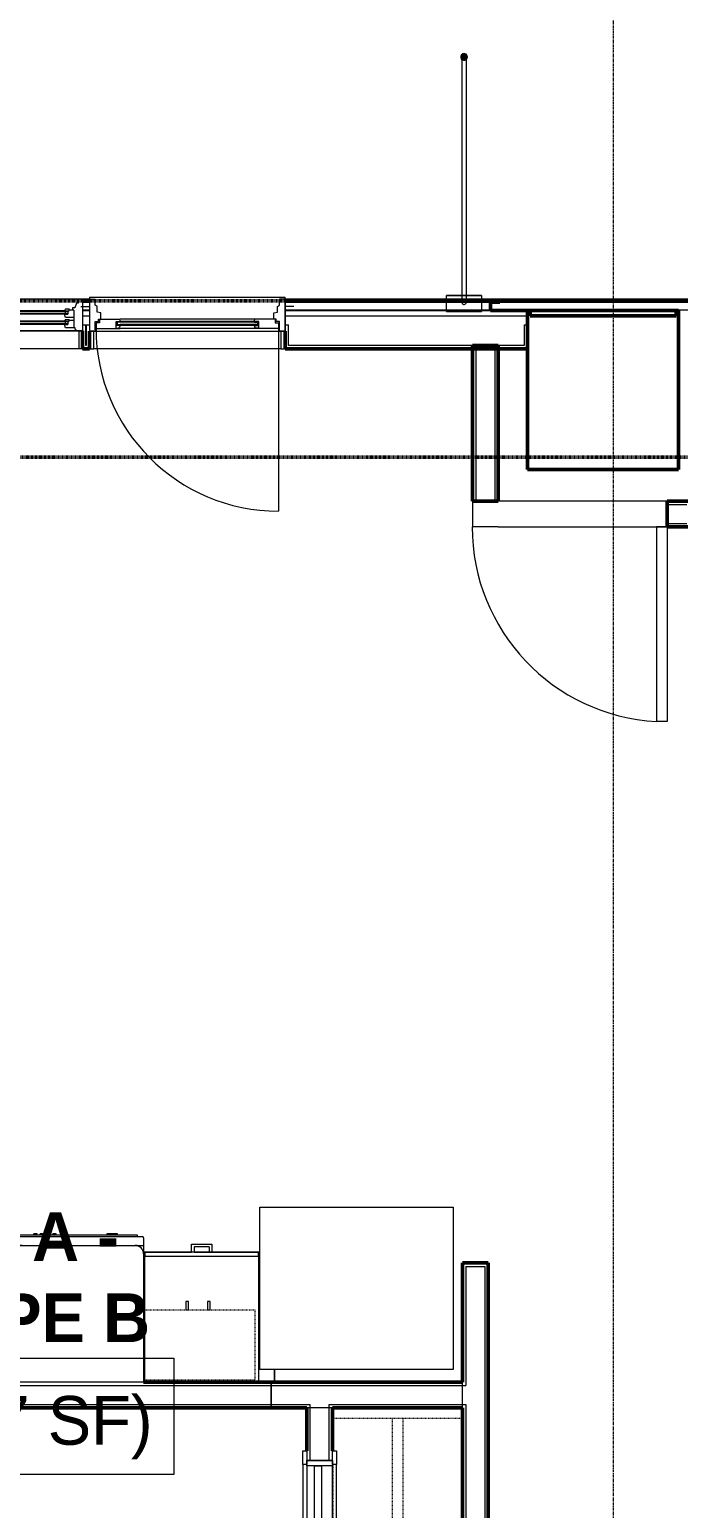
# Model space of a CAD drawing. Header units: inches. Extents: x -4235 to -464, y 9767 to 12359.
# Drawn here: x -3262.3 to -3142.3, y 11895.4 to 12168.8 of the extents above; entities that cross this region are included whole.
import ezdxf

# ---------------------------------------------------------------- set-up
doc = ezdxf.new("R2010")
doc.units = ezdxf.units.IN
doc.header["$MEASUREMENT"] = 0
for name, pattern in [('Dash', [0.25, 0.125, -0.125]), ('Dash 1_16_', [0.125, 0.0625, -0.0625]), ('Grid Line 1_2_', [0.875, 0.5, -0.125, 0.125, -0.125])]:
    doc.linetypes.add(name, pattern=pattern)
for name, color, linetype, lineweight in [('0-1', 7, 'Continuous', 5), ('0-2', 10, 'Continuous', 9), ('A-AREA-IDEN', 2, 'Continuous', 9), ('A-DOOR-1', 10, 'Continuous', 9), ('A-DOOR-2', 50, 'Continuous', 20), ('A-DOOR-5', 31, 'Continuous', 9), ('A-DOOR-6', 31, 'Continuous', 20), ('A-DOOR-FRAM', 31, 'Continuous', 9), ('A-DOOR-FRAM-1', 10, 'Continuous', 9), ('A-DOOR-FRAM-4', 31, 'Continuous', 20), ('A-DOOR-GLAZ', 31, 'Continuous', 9), ('A-GENM', 5, 'Continuous', 9), ('A-GENM-4', 5, 'Continuous', 50), ('A-GLAZ-1', 151, 'Continuous', 9), ('A-GLAZ-2', 151, 'Continuous', 20), ('A-GLAZ-3', 151, 'Continuous', 50), ('A-WALL', 113, 'Continuous', 13), ('A-WALL-1', 7, 'Continuous', 50), ('A-WALL-2', 250, 'Continuous', 13), ('A-WALL-3', 10, 'Continuous', 9), ('A-WALL-4', 254, 'Continuous', 9), ('A-WALL-5', 113, 'Continuous', 9), ('A-WALL-6', 113, 'Continuous', 50), ('C-PROP-LINE-1', 91, 'Dash 1_16_', 50), ('Q-CASE-1', 254, 'Continuous', 9), ('Q-CASE-2', 10, 'Continuous', 9), ('Q-CASE-3', 254, 'Dash', 9), ('Q-CASE-4', 10, 'Dash', 9), ('Q-CASE-HDLN-1', 10, 'Dash', 9), ('Q-CASE-HDLN-2', 254, 'Dash', 9), ('Q-SPCQ-1', 10, 'Continuous', 9), ('S-GRID-1', 1, 'Grid Line 1_2_', 9)]:
    doc.layers.add(name, color=color, linetype=linetype, lineweight=lineweight)
doc.styles.add('Century Gothic', font='ufonts.com_century-gothic.ttf', dxfattribs={"height": 9})
doc.styles.add('Century Gothic_B', font='GOTHICB.TTF', dxfattribs={"height": 9})

# ---------------------------------------------------------------- blocks, each defined once
blk = doc.blocks.new('SWING - SINGLE - FLUSH - 36_ x 80_ - OFFSET PIVOT DOOR AT MAGIC PAK AND WASHER_DRYER-3199415-BACKGROUND - RCP - 2ND FLOOR')
at = {"layer": 'A-DOOR-1'}
blk.add_arc((18, -2.37), 36.07, 180, 266.8211, dxfattribs=at)
at = {"layer": 'A-DOOR-2'}
for p, q in [((16, -2.37), (16, -38.39)), ((18, -2.37), (16, -2.37)), ((18, -2.37), (18, -38.39)), ((18, -38.39), (16, -38.39))]:
    blk.add_line(p, q, dxfattribs=at)
blk = doc.blocks.new('SLIDING - FLUSH - 5-0 x 6-8-3203585-BACKGROUND - RCP - 2ND FLOOR')
at = {"layer": 'A-DOOR-1'}
for p, q in [((-32.75, 2.25), (-32.75, 3)), ((-30.25, 3), (-32.75, 3)), ((30.25, 3), (-30.25, 3)), ((-30.25, 3), (-30.25, 2.25)), ((30.25, 2.25), (30.25, 3)), ((30.25, 3), (32.75, 3)), ((32.75, 3), (32.75, 2.25)), ((-32.75, 2.25), (-30.25, 2.25)), ((1, 2.25), (-30, 2.25)), ((-30, 2.25), (-30, 0.88)), ((-30, 0.88), (1, 0.88)), ((30, 0.88), (-1, 0.88)), ((-1, 0.88), (-1, -0.5)), ((1, 2.25), (1, 0.88)), ((30, 0.88), (30, -0.5)), ((32.75, 2.25), (30.25, 2.25)), ((-32.75, -3.25), (-32.75, -2.5)), ((-30.25, -2.5), (-32.75, -2.5)), ((-30.25, -2.5), (-30.25, -3.25)), ((-1, -0.5), (30, -0.5)), ((30.25, -2.5), (32.75, -2.5)), ((30.25, -3.25), (30.25, -2.5)), ((32.75, -2.5), (32.75, -3.25)), ((-32.75, -3.25), (-30.25, -3.25)), ((-30.25, -3.25), (30.25, -3.25)), ((32.75, -3.25), (30.25, -3.25))]:
    blk.add_line(p, q, dxfattribs=at)
at = {"layer": 'A-DOOR-FRAM-1'}
for p, q in [((-30, 2.25), (-31, 2.25)), ((-31, -2.5), (-31, 2.25)), ((-30, 2.25), (-30, -2.5)), ((30, 2.25), (1, 2.25)), ((30, -2.5), (30, 2.25)), ((30, 2.25), (31, 2.25)), ((31, 2.25), (31, -2.5)), ((-31, -2.5), (-30, -2.5)), ((-30, -2.5), (30, -2.5)), ((31, -2.5), (30, -2.5))]:
    blk.add_line(p, q, dxfattribs=at)
blk = doc.blocks.new('Refrigerator_-_Side-by-Side_6047 - 36_ X 30_-1372843-BACKGROUND - RCP - 2ND FLOOR')
at = {"layer": 'Q-SPCQ-1'}
for p, q in [((-17.88, 15.58), (17.87, 15.58)), ((-17.88, -14.42), (-17.88, 15.58)), ((17.87, 15.58), (17.87, -14.42)), ((17.87, -14.42), (-17.88, -14.42))]:
    blk.add_line(p, q, dxfattribs=at)
blk = doc.blocks.new('Dishwasher_15404 - 34_ counter-547918-BACKGROUND - RCP - 2ND FLOOR')
at = {"layer": 'Q-SPCQ-1'}
for p, q in [((0, 24), (23.68, 24)), ((0, 0), (0, 24)), ((23.68, 24), (25.25, 24)), ((25.25, 24), (26.68, 24)), ((25.25, 24), (25.25, 22.43)), ((25.25, 22.43), (25.25, 1.57)), ((26.87, 23.8), (26.87, 0.2)), ((26.87, 22.91), (27.12, 22.91)), ((27.12, 21.39), (27.12, 22.91)), ((27.12, 20.19), (27.12, 21.39)), ((27.12, 20.28), (27.37, 20.28)), ((27.12, 3.81), (27.12, 20.19)), ((27.12, 19.69), (27.37, 19.69)), ((27.37, 19.69), (27.37, 20.28)), ((27.12, 19.1), (27.37, 19.1)), ((27.12, 18.51), (27.37, 18.51)), ((27.12, 17.92), (27.37, 17.92)), ((27.12, 17.33), (27.37, 17.33)), ((27.12, 16.74), (27.37, 16.74)), ((27.37, 17.33), (27.37, 17.92)), ((27.37, 16.15), (27.37, 16.74)), ((27.37, 18.51), (27.37, 19.1)), ((27.12, 16.15), (27.37, 16.15)), ((27.37, 6.79), (27.12, 6.79)), ((27.37, 5.81), (27.37, 6.79)), ((27.37, 4.82), (27.37, 5.81)), ((27.12, 4.82), (27.37, 4.82)), ((27.12, 2.61), (27.12, 3.81)), ((23.68, 0), (0, 0)), ((25.25, 1.57), (25.25, 0)), ((26.87, 1.09), (27.12, 1.09)), ((27.12, 1.09), (27.12, 2.61)), ((25.25, 0), (23.68, 0)), ((26.68, 0), (25.25, 0))]:
    blk.add_line(p, q, dxfattribs=at)
for centre, radius, start, end in [((23.68, 22.43), 1.57, 360, 90), ((23.68, 22.43), 1.57, 32.077, 42.3359), ((23.68, 22.43), 1.57, 17.8182, 27.5266), ((23.68, 22.43), 1.57, 360, 13.6425), ((26.68, 23.8), 0.197, 360, 90), ((23.68, 1.57), 1.57, 270, 360), ((23.68, 1.57), 1.57, 317.6641, 327.923), ((23.68, 1.57), 1.57, 332.4734, 342.1818), ((23.68, 1.57), 1.57, 346.3575, 360), ((26.68, 0.2), 0.197, 270, 360), ((26.68, 0.2), 0.197, 270, 345)]:
    blk.add_arc(centre, radius, start, end, dxfattribs=at)
blk = doc.blocks.new('OD_CW_Closet - OD_CW_Closet-2508933-BACKGROUND - RCP - 2ND FLOOR')
at = {"layer": 'Q-CASE-HDLN-1'}
for p, q in [((0.74, 24), (0.74, 0)), ((0.74, 13), (74.9, 13)), ((0.74, 11), (74.9, 11)), ((0.74, 0), (6.74, 0)), ((9.24, 0), (69.74, 0)), ((72.24, 0), (74.9, 0))]:
    blk.add_line(p, q, dxfattribs=at)
at = {"layer": 'Q-CASE-HDLN-2'}
for p, q in [((74.9, 24), (0.74, 24)), ((74.9, 0), (74.9, 24))]:
    blk.add_line(p, q, dxfattribs=at)
blk = doc.blocks.new('Base Cabinet 3 Drawer 230 - Base Cabinet 3 Drawer 230 21_-2554957-BACKGROUND - RCP - 2ND FLOOR')
at = {"layer": 'Q-CASE-2'}
for p, q in [((-9.76, -23.25), (-9.76, 0)), ((-9.76, 0), (11.24, 0)), ((11.24, 0), (11.24, -23.25)), ((-9.76, -23.25), (-9.76, -24)), ((11.24, -23.25), (-9.76, -23.25)), ((-9.76, -24), (11.24, -24)), ((-0.64, -24), (-1.14, -24)), ((-1.14, -25.5), (-1.14, -24)), ((-0.64, -25), (-0.64, -24)), ((2.11, -25), (2.11, -24)), ((2.11, -24), (2.61, -24)), ((2.61, -24), (2.61, -25.5)), ((11.24, -24), (11.24, -23.25)), ((2.61, -25.5), (-1.14, -25.5)), ((-0.64, -25), (2.11, -25))]:
    blk.add_line(p, q, dxfattribs=at)
blk = doc.blocks.new('300 Series Wall Hung Cabinet_302 - 21_ X 24_-2838688-BACKGROUND - RCP - 2ND FLOOR')
at = {"layer": 'Q-CASE-1'}
for p, q in [((-1.76, 14.69), (-2.25, 14.69)), ((-2.25, 14.69), (-2.25, 13.19)), ((-1.76, 13.19), (-1.76, 14.69)), ((2.24, 14.69), (1.75, 14.69)), ((1.75, 14.69), (1.75, 13.19)), ((2.24, 13.19), (2.24, 14.69)), ((-2.25, 13.19), (-1.76, 13.19)), ((1.75, 13.19), (2.24, 13.19))]:
    blk.add_line(p, q, dxfattribs=at)
at = {"layer": 'Q-CASE-3'}
for p, q in [((-10.1, 13.19), (10.5, 13.19)), ((10.5, 13.19), (10.5, 0.23))]:
    blk.add_line(p, q, dxfattribs=at)
at = {"layer": 'Q-CASE-4'}
blk.add_line((10.5, 0.19), (-10.1, 0.19), dxfattribs=at)
blk = doc.blocks.new('CTR - 1st Phase - Unit Layouts_rvt-1-BACKGROUND - RCP - 2ND FLOOR')
at = {"layer": 'A-WALL-1'}
for p, q in [((-3180.4, 12081.6), (-3180.4, 12110.34)), ((-3180.4, 12110.34), (-3179.77, 12110.34)), ((-3179.77, 12110.34), (-3176.27, 12110.34)), ((-3176.27, 12110.34), (-3175.65, 12110.34)), ((-3175.65, 12110.34), (-3175.65, 12081.6)), ((-3175.65, 12081.6), (-3180.4, 12081.6)), ((-3144.4, 12076.85), (-3144.4, 12081.6)), ((-3144.4, 12081.6), (-3140.12, 12081.6)), ((-3140.12, 12076.85), (-3144.4, 12076.85)), ((-3182.25, 11918.75), (-3182.25, 11940.76)), ((-3182.25, 11940.76), (-3181.62, 11940.76)), ((-3181.62, 11940.76), (-3178.12, 11940.76)), ((-3178.12, 11940.76), (-3177.5, 11940.76)), ((-3177.5, 11940.76), (-3177.5, 11837.85)), ((-3241.22, 11918.75), (-3182.25, 11918.75)), ((-3211.02, 11914), (-3335.1, 11914)), ((-3211.02, 11906.01), (-3211.02, 11914)), ((-3206.27, 11914), (-3206.27, 11906.01)), ((-3182.25, 11914), (-3206.27, 11914)), ((-3182.25, 11837.85), (-3182.25, 11914))]:
    blk.add_line(p, q, dxfattribs=at)
at = {"layer": 'A-WALL-2'}
for p, q in [((-3179.77, 12109.71), (-3179.77, 12081.6)), ((-3179.77, 12109.71), (-3176.27, 12109.71)), ((-3176.27, 12109.71), (-3176.27, 12081.6)), ((-3144.4, 12080.97), (-3140.75, 12080.97)), ((-3144.4, 12077.47), (-3140.75, 12077.47)), ((-3181.62, 11940.13), (-3178.12, 11940.13)), ((-3181.62, 11940.13), (-3181.62, 11918.12)), ((-3178.12, 11940.13), (-3178.12, 11837.85)), ((-3334.47, 11918.12), (-3182.25, 11918.12)), ((-3182.25, 11918.12), (-3181.62, 11918.12)), ((-3334.47, 11914.62), (-3210.4, 11914.62)), ((-3210.4, 11914), (-3210.4, 11914.62)), ((-3210.4, 11904.26), (-3210.4, 11914)), ((-3206.9, 11914), (-3206.9, 11914.62)), ((-3206.9, 11914.62), (-3182.25, 11914.62)), ((-3206.9, 11904.26), (-3206.9, 11914)), ((-3182.25, 11914.62), (-3181.62, 11914.62)), ((-3181.62, 11914.62), (-3181.62, 11837.85))]:
    blk.add_line(p, q, dxfattribs=at)
at = {"layer": 'A-WALL-3'}
for p, q in [((-3180.4, 12081.6), (-3180.4, 12076.85)), ((-3144.4, 12081.6), (-3175.65, 12081.6)), ((-3175.65, 12076.85), (-3180.4, 12076.85)), ((-3175.65, 12076.85), (-3144.4, 12076.85)), ((-3241.22, 11918.75), (-3217.62, 11918.75)), ((-3217.62, 11918.75), (-3217, 11918.75)), ((-3182.25, 11914), (-3182.25, 11918.75)), ((-3206.27, 11914), (-3211.02, 11914)), ((-3206.27, 11904.26), (-3211.02, 11904.26))]:
    blk.add_line(p, q, dxfattribs=at)
at = {"layer": 'A-WALL-4'}
for p, q in [((-3175.65, 12081.6), (-3180.4, 12081.6)), ((-3144.4, 12076.85), (-3144.4, 12081.6)), ((-3217.62, 11918.75), (-3217.62, 11914.03)), ((-3217.62, 11914.03), (-3217.62, 11918.75)), ((-3217, 11918.75), (-3182.25, 11918.75)), ((-3217.62, 11914), (-3265.62, 11914)), ((-3211.02, 11914), (-3217.62, 11914)), ((-3182.25, 11914), (-3206.27, 11914))]:
    blk.add_line(p, q, dxfattribs=at)
at = {"layer": 'A-WALL-5'}
for p, q in [((-3232.35, 11942.75), (-3241.22, 11942.75)), ((-3241.22, 11942.75), (-3232.35, 11942.75)), ((-3231.85, 11942.75), (-3232.35, 11942.75)), ((-3229.1, 11942.75), (-3231.85, 11942.75)), ((-3231.85, 11942.75), (-3229.1, 11942.75)), ((-3228.6, 11942.75), (-3229.1, 11942.75)), ((-3219.72, 11942.75), (-3228.6, 11942.75)), ((-3228.6, 11942.75), (-3219.72, 11942.75)), ((-3217, 11918.75), (-3217, 11921.06)), ((-3217, 11921.06), (-3217, 11918.75)), ((-3241.22, 11918.75), (-3217, 11918.75)), ((-3217, 11918.75), (-3241.22, 11918.75))]:
    blk.add_line(p, q, dxfattribs=at)
at = {"layer": '0-2'}
for name, p in [('SWING - SINGLE - FLUSH - 36_ x 80_ - OFFSET PIVOT DOOR AT MAGIC PAK AND WASHER_DRYER-3199415-BACKGROUND - RCP - 2ND FLOOR', (-3162.4, 12079.22)), ('Refrigerator_-_Side-by-Side_6047 - 36_ X 30_-1372843-BACKGROUND - RCP - 2ND FLOOR', (-3201.85, 11935.48)), ('300 Series Wall Hung Cabinet_302 - 21_ X 24_-2838688-BACKGROUND - RCP - 2ND FLOOR', (-3231.12, 11918.93))]:
    blk.add_blockref(name, p, dxfattribs=at)
for name, p, rotation in [('Dishwasher_15404 - 34_ counter-547918-BACKGROUND - RCP - 2ND FLOOR', (-3241.22, 11918.75), 90.00000000003485), ('Base Cabinet 3 Drawer 230 - Base Cabinet 3 Drawer 230 21_-2554957-BACKGROUND - RCP - 2ND FLOOR', (-3229.74, 11918.75), 180), ('OD_CW_Closet - OD_CW_Closet-2508933-BACKGROUND - RCP - 2ND FLOOR', (-3206.25, 11912.74), 269.9999999999842), ('SLIDING - FLUSH - 5-0 x 6-8-3203585-BACKGROUND - RCP - 2ND FLOOR', (-3208.77, 11873.26), 90.00000000002521)]:
    blk.add_blockref(name, p, dxfattribs=dict(at, rotation=rotation))
blk = doc.blocks.new('Basic Wall _ EXT - FIBER CEMENT - LARGE - ___-2505162-BACKGROUND - RCP - 2ND FLOOR')
at = {"layer": 'A-WALL-5'}
for p, q in [((-3251.19, 12118.91), (-3252.51, 12118.91)), ((-3251.19, 12118.91), (-3252.51, 12118.91)), ((-3252.51, 12118.88), (-3251.19, 12118.88)), ((-3251.19, 12118.88), (-3252.51, 12118.88)), ((-3060.14, 12118.91), (-3215.06, 12118.91)), ((-3060.14, 12118.91), (-3215.06, 12118.91)), ((-3215.06, 12118.88), (-3060.14, 12118.88)), ((-3060.14, 12118.88), (-3215.06, 12118.88)), ((-3251.21, 12116.87), (-3252.51, 12116.87)), ((-3251.21, 12116.87), (-3252.51, 12116.87)), ((-3252.51, 12116.84), (-3251.19, 12116.84)), ((-3251.19, 12116.84), (-3252.51, 12116.84)), ((-3177.09, 12116.87), (-3215.06, 12116.87)), ((-3177.09, 12116.87), (-3215.06, 12116.87)), ((-3215.06, 12116.84), (-3177.09, 12116.84)), ((-3177.09, 12116.84), (-3215.06, 12116.84)), ((-3097.16, 12116.87), (-3177.09, 12116.87)), ((-3097.16, 12116.87), (-3177.09, 12116.87)), ((-3177.09, 12116.84), (-3170.2, 12116.84)), ((-3170.2, 12116.84), (-3177.09, 12116.84)), ((-3169.76, 12116.84), (-3170.2, 12116.84)), ((-3142.76, 12116.84), (-3169.76, 12116.84)), ((-3142.32, 12116.84), (-3142.76, 12116.84))]:
    blk.add_line(p, q, dxfattribs=at)
blk = doc.blocks.new('Door-Inswing-Andersen-400_Series-Single - 3_ 0-1_8_ x custom height - 2ND FLOOR-2896085-BACKGROUND - RCP - 2ND FLOOR')
at = {"layer": 'A-DOOR-5'}
blk.add_line((16.87, -0.66), (16.87, -34.41), dxfattribs=at)
blk.add_arc((16.87, -0.66), 33.75, 180, 270, dxfattribs=at)
at = {"layer": 'A-DOOR-6'}
for p, q in [((-16.26, 0.42), (-16.87, 0.41)), ((-16.87, 0.41), (-16.87, -0.66)), ((-16.26, 1.06), (-16.26, 0.42)), ((-16.26, 1.06), (-12.44, 1.06)), ((-13.19, 0.66), (-12.44, 0.66)), ((-13.19, -0.66), (-13.19, 0.66)), ((-12.44, 0.75), (-12.47, 1.06)), ((12.44, 1.06), (-12.44, 1.06)), ((-12.44, 0.66), (-12.44, 0.75)), ((16.26, 1.06), (12.44, 1.06)), ((12.44, 0.75), (12.47, 1.06)), ((12.44, 0.66), (12.44, 0.75)), ((13.19, 0.66), (12.44, 0.66)), ((13.19, -0.66), (13.19, 0.66)), ((16.26, 1.06), (16.26, 0.42)), ((16.26, 0.42), (16.87, 0.41)), ((16.87, 0.41), (16.87, -0.66)), ((-16.87, -0.66), (-12.44, -0.66)), ((-12.44, -0.09), (-13.19, -0.09)), ((-13.19, -0.59), (-12.67, -0.59)), ((-13.19, -0.66), (-13.19, -0.59)), ((-12.67, -0.59), (-12.47, -0.34)), ((-12.47, -0.34), (-12.44, -0.16)), ((-12.44, -0.16), (-12.44, -0.09)), ((12.44, -0.66), (-12.44, -0.66)), ((12.44, -0.09), (13.19, -0.09)), ((12.44, -0.16), (12.44, -0.09)), ((12.47, -0.34), (12.44, -0.16)), ((16.87, -0.66), (12.44, -0.66)), ((12.67, -0.59), (12.47, -0.34)), ((13.19, -0.59), (12.67, -0.59)), ((13.19, -0.66), (13.19, -0.59))]:
    blk.add_line(p, q, dxfattribs=at)
at = {"layer": 'A-DOOR-FRAM'}
for p, q in [((-17.31, -1.13), (-17.94, -1.13)), ((-17.94, -1.13), (-17.94, -4.44)), ((-17.31, -4.44), (-17.31, -1.13)), ((17.94, -1.13), (17.31, -1.13)), ((17.31, -1.13), (17.31, -4.44)), ((17.94, -4.44), (17.94, -1.13)), ((-17.94, -4.44), (-17.31, -4.44)), ((17.31, -4.44), (17.94, -4.44))]:
    blk.add_line(p, q, dxfattribs=at)
at = {"layer": 'A-DOOR-FRAM-4'}
for p, q in [((-19.69, 3.44), (-18.06, 3.44)), ((18.06, 5.09), (-18.06, 5.09)), ((-18.06, 5.09), (-18.06, -1.13)), ((-18.06, 4.75), (-18.06, -1.13)), ((-18.06, 4.75), (-17.03, 4.75)), ((-17.03, 3.63), (-17.03, 4.75)), ((-16.69, 3.39), (-17.03, 3.63)), ((-16.69, 2.39), (-16.69, 3.39)), ((16.69, 3.39), (17.03, 3.63)), ((16.69, 2.39), (16.69, 3.39)), ((17.03, 3.63), (17.03, 4.75)), ((18.06, 4.75), (17.03, 4.75)), ((18.06, -1.13), (18.06, 5.09)), ((18.06, 4.75), (18.06, -1.13)), ((19.69, 3.44), (18.06, 3.44)), ((-17.03, 0.66), (-16.45, 0.66)), ((-17.03, -1.13), (-17.03, 0.66)), ((-16, 2.23), (-16.69, 2.39)), ((-16.45, 0.66), (-16.45, 1.09)), ((-16.45, 1.09), (-16, 1.09)), ((-16, 1.09), (-16, 2.23)), ((16, 2.23), (16.69, 2.39)), ((16, 1.09), (16, 2.23)), ((16.45, 1.09), (16, 1.09)), ((16.45, 0.66), (16.45, 1.09)), ((17.03, 0.66), (16.45, 0.66)), ((17.03, -1.13), (17.03, 0.66)), ((-17.69, -1.13), (-18.06, -1.13)), ((-18.06, -1.13), (18.06, -1.13)), ((-18.06, -1.13), (-17.03, -1.13)), ((18.06, -1.13), (17.03, -1.13))]:
    blk.add_line(p, q, dxfattribs=at)
at = {"layer": 'A-DOOR-GLAZ'}
for p, q in [((-12.44, 0.5), (-13.19, 0.5)), ((-13.19, 0.06), (-12.44, 0.06)), ((-12.98, 0.5), (-12.98, 0.06)), ((12.44, 0.66), (-12.44, 0.66)), ((12.44, 0.5), (-12.44, 0.5)), ((12.44, 0.06), (-12.44, 0.06)), ((12.44, 0.5), (13.19, 0.5)), ((13.19, 0.06), (12.44, 0.06)), ((12.98, 0.5), (12.98, 0.06)), ((12.44, -0.09), (-12.44, -0.09))]:
    blk.add_line(p, q, dxfattribs=at)
blk = doc.blocks.new('Window-Double_Hung-Andersen-400_Series-Tilt_Wash - DOUBLE HUNG - REVERSE COTTAGE - 2ND FLOOR-2888466-BACKGROUND - RCP - 2ND FLOOR')
at = {"layer": 'A-GLAZ-1'}
for p, q in [((-19.01, 3.94), (-19.01, 2.44)), ((-18.95, 3.94), (-19.01, 3.94)), ((-18.95, 4.44), (18.95, 4.44)), ((-18.95, 1.06), (-18.95, 4.44)), ((-18.32, 1.06), (-18.32, 4.44)), ((18.32, 1.06), (18.32, 4.44)), ((18.95, 4.44), (18.95, 1.06)), ((19.01, 3.94), (18.95, 3.94)), ((19.01, 2.44), (19.01, 3.94)), ((-18.95, 2.44), (-19.01, 2.44)), ((18.95, 1.06), (-18.95, 1.06)), ((19.01, 2.44), (18.95, 2.44)), ((-16.29, -0.19), (-15.7, -0.19)), ((-16.29, -0.56), (-15.7, -0.56)), ((-16.29, -2.13), (-15.7, -2.13)), ((-16.29, -2.5), (-15.7, -2.5)), ((-15.82, -0.56), (-15.82, -0.19)), ((-15.82, -2.5), (-15.82, -2.13)), ((-15.7, -0.06), (15.7, -0.06)), ((-15.7, -0.19), (15.7, -0.19)), ((-15.7, -0.56), (15.7, -0.56)), ((-15.7, -0.69), (15.7, -0.69)), ((-15.7, -2), (15.7, -2)), ((-15.7, -2.13), (15.7, -2.13)), ((-15.7, -2.5), (15.7, -2.5)), ((-15.7, -2.63), (15.7, -2.63)), ((16.29, -0.19), (15.7, -0.19)), ((16.29, -0.56), (15.7, -0.56)), ((16.29, -2.13), (15.7, -2.13)), ((16.29, -2.5), (15.7, -2.5)), ((15.82, -0.56), (15.82, -0.19)), ((15.82, -2.5), (15.82, -2.13))]:
    blk.add_line(p, q, dxfattribs=at)
at = {"layer": 'A-GLAZ-2'}
for p, q in [((-19.01, 1.06), (19.01, 1.06)), ((-19.01, -4.81), (-19.01, 1.06)), ((-17.67, 0.78), (-18, 1.06)), ((-17.67, 0.78), (-17.67, 0.56)), ((-17.67, 0.56), (-15.86, 0.56)), ((-17.42, -2.75), (-17.42, 0.56)), ((-15.86, 0.56), (-15.7, -0.06)), ((15.86, 0.56), (15.7, -0.06)), ((17.67, 0.56), (15.86, 0.56)), ((17.42, -2.75), (17.42, 0.56)), ((17.67, 0.78), (18, 1.06)), ((17.67, 0.78), (17.67, 0.56)), ((19.01, 1.06), (19.01, -4.81)), ((-17.42, -0.81), (-16.57, -0.81)), ((-17.42, -1.37), (-15.86, -1.37)), ((-16.57, -0.69), (-16.57, -1.03)), ((-15.7, -0.69), (-16.57, -0.69)), ((-15.86, -1.03), (-16.57, -1.03)), ((-16.57, -2.63), (-16.57, -2.97)), ((-15.7, -2.63), (-16.57, -2.63)), ((-16.29, -0.69), (-16.29, -0.06)), ((-15.7, -0.06), (-16.29, -0.06)), ((-16.29, -2.63), (-16.29, -2)), ((-15.7, -2), (-16.29, -2)), ((-15.86, -1.03), (-15.7, -0.69)), ((-15.86, -1.37), (-15.7, -2)), ((-15.86, -2.97), (-15.7, -2.63)), ((15.7, -0.06), (16.29, -0.06)), ((15.86, -1.03), (15.7, -0.69)), ((15.7, -0.69), (16.57, -0.69)), ((15.86, -1.37), (15.7, -2)), ((15.7, -2), (16.29, -2)), ((15.86, -2.97), (15.7, -2.63)), ((15.7, -2.63), (16.57, -2.63)), ((15.86, -1.03), (16.57, -1.03)), ((17.42, -1.37), (15.86, -1.37)), ((16.29, -0.69), (16.29, -0.06)), ((16.29, -2.63), (16.29, -2)), ((16.57, -0.69), (16.57, -1.03)), ((17.42, -0.81), (16.57, -0.81)), ((16.57, -2.63), (16.57, -2.97)), ((-19.01, -3.44), (-20.34, -3.44)), ((19.01, -4.81), (-19.01, -4.81)), ((-18.2, -4), (-17.92, -4)), ((-18.2, -4.81), (-18.2, -4)), ((-17.92, -4), (-17.61, -3.19)), ((-17.61, -3.19), (-17.14, -3.19)), ((-17.42, -2.75), (-16.57, -2.75)), ((-17.14, -3.19), (-17.14, -2.75)), ((-15.86, -2.97), (-16.57, -2.97)), ((15.86, -2.97), (16.57, -2.97)), ((17.42, -2.75), (16.57, -2.75)), ((17.14, -3.19), (17.14, -2.75)), ((17.61, -3.19), (17.14, -3.19)), ((17.92, -4), (17.61, -3.19)), ((18.2, -4), (17.92, -4)), ((18.2, -4.81), (18.2, -4)), ((19.01, -3.44), (20.51, -3.44))]:
    blk.add_line(p, q, dxfattribs=at)
blk = doc.blocks.new('V-Series_EWC4_SPVU_RFA_2015 - 2ND AND 3RD FLOOR-2226480-BACKGROUND - RCP - 2ND FLOOR')
at = {"layer": 'A-GENM-4'}
for p, q in [((-3858.97, 11734.83), (-3858.97, 11735.26)), ((-3858.97, 11735.26), (-3829.54, 11735.26)), ((-3858.97, 11734.33), (-3858.97, 11734.83)), ((-3858.97, 11734.83), (-3857.97, 11734.83)), ((-3857.97, 11734.83), (-3858.97, 11734.83)), ((-3858.97, 11708.33), (-3858.97, 11734.33)), ((-3857.97, 11734.83), (-3857.97, 11734.33)), ((-3857.97, 11707.83), (-3857.97, 11734.83)), ((-3857.97, 11734.33), (-3857.97, 11708.33)), ((-3829.54, 11735.26), (-3829.54, 11707.39)), ((-3858.97, 11707.83), (-3858.97, 11708.33)), ((-3857.97, 11707.83), (-3858.97, 11707.83)), ((-3858.97, 11707.39), (-3858.97, 11707.83)), ((-3858.97, 11707.83), (-3857.97, 11707.83)), ((-3829.54, 11707.39), (-3858.97, 11707.39)), ((-3857.97, 11708.33), (-3857.97, 11707.83))]:
    blk.add_line(p, q, dxfattribs=at)
blk = doc.blocks.new('Walls 123 - Walls 1-2567745-BACKGROUND - RCP - 2ND FLOOR')
at = {"layer": 'A-WALL-5'}
for p, q in [((-3182.33, 12119.58), (-3182.33, 12163.69)), ((-3181.58, 12163.69), (-3181.58, 12119.58)), ((-3185.21, 12118.91), (-3185.21, 12119.58)), ((-3178.71, 12119.58), (-3185.21, 12119.58)), ((-3185.21, 12119.58), (-3182.34, 12119.58)), ((-3185.21, 12118.59), (-3185.21, 12118.88)), ((-3185.21, 12116.84), (-3185.21, 12118.59)), ((-3182.33, 12118.91), (-3182.33, 12119.58)), ((-3182.33, 12118.59), (-3182.33, 12118.88)), ((-3182.33, 12118.37), (-3182.33, 12118.59)), ((-3182.28, 12119.58), (-3182.23, 12119.58)), ((-3182.22, 12119.58), (-3182.15, 12119.58)), ((-3182.14, 12119.58), (-3182.06, 12119.58)), ((-3182.05, 12119.58), (-3181.96, 12119.58)), ((-3181.96, 12119.58), (-3181.86, 12119.58)), ((-3181.86, 12119.58), (-3181.77, 12119.58)), ((-3181.77, 12119.58), (-3181.69, 12119.58)), ((-3181.69, 12119.58), (-3181.63, 12119.58)), ((-3181.58, 12119.58), (-3181.58, 12118.91)), ((-3181.58, 12119.58), (-3178.71, 12119.58)), ((-3181.58, 12118.88), (-3181.58, 12118.59)), ((-3181.58, 12118.59), (-3181.58, 12118.37)), ((-3178.71, 12119.58), (-3178.71, 12118.91)), ((-3178.71, 12118.88), (-3178.71, 12118.59)), ((-3178.71, 12118.59), (-3178.71, 12118.35)), ((-3185.21, 12116.64), (-3185.21, 12116.84)), ((-3185.1, 12116.64), (-3185.21, 12116.64)), ((-3185.21, 12116.64), (-3178.71, 12116.64)), ((-3183.58, 12116.64), (-3185.1, 12116.64)), ((-3181.96, 12116.64), (-3183.58, 12116.64)), ((-3182.33, 12118.27), (-3182.33, 12118.34)), ((-3180.33, 12116.64), (-3181.96, 12116.64)), ((-3181.58, 12118.34), (-3181.58, 12118.27)), ((-3178.71, 12116.64), (-3180.33, 12116.64)), ((-3178.71, 12118.34), (-3178.71, 12116.84)), ((-3178.71, 12116.8), (-3178.71, 12116.64))]:
    blk.add_line(p, q, dxfattribs=at)
for start_param, end_param in [(2.356886, 2.616602), (2.095464, 2.354408), (1.834037, 2.092431), (1.696161, 1.830655), (1.572547, 1.696161), (1.445432, 1.569046), (1.310938, 1.445432), (1.049162, 1.307556), (0.787185, 1.046129), (0.524991, 0.784707), (2.923753, 3.119324), (3.141593, 3.403392), (3.403392, 3.926991), (3.926991, 4.18879), (4.18879, 4.45059), (4.45059, 4.712389), (4.712389, 5.497787), (5.497787, 5.759587), (0.31382, 0.523234), (5.759587, 6.021386), (0, 0.21784), (6.021386, 6.283185)]:
    blk.add_ellipse((-3181.96, 12118.27), major_axis=(0.375, 0), ratio=0.86769, start_param=start_param, end_param=end_param, dxfattribs=at)
at = {"layer": 'A-WALL-6', "flags": 128}
for points in [[(-3182.33, 12163.69), (-3182.32, 12163.79), (-3182.29, 12163.89), (-3182.24, 12163.98), (-3182.17, 12164.05), (-3182.09, 12164.1), (-3182, 12164.12), (-3181.91, 12164.12), (-3181.82, 12164.1), (-3181.74, 12164.05), (-3181.68, 12163.98), (-3181.62, 12163.89), (-3181.59, 12163.79), (-3181.58, 12163.69)], [(-3181.58, 12163.69), (-3181.59, 12163.59), (-3181.62, 12163.49), (-3181.68, 12163.4), (-3181.74, 12163.34), (-3181.82, 12163.29), (-3181.91, 12163.26), (-3182, 12163.26), (-3182.09, 12163.29), (-3182.17, 12163.34), (-3182.24, 12163.4), (-3182.29, 12163.49), (-3182.32, 12163.59), (-3182.33, 12163.69)]]:
    blk.add_lwpolyline(points, dxfattribs=at)
blk = doc.blocks.new('Perforated Panel at Magic-Pak - hvac panel - 2nd floor 2-2702972-BACKGROUND - RCP - 2ND FLOOR')
at = {"layer": 'A-GLAZ-3'}
for p, q in [((-19.01, -4.38), (-19.01, -4.44)), ((19.01, -4.38), (-19.01, -4.38)), ((-19.01, -4.44), (19.01, -4.44)), ((19.01, -4.44), (19.01, -4.38))]:
    blk.add_line(p, q, dxfattribs=at)
blk = doc.blocks.new('Family - ___-2835860-BACKGROUND - RCP - 2ND FLOOR')
at = {"layer": 'C-PROP-LINE-1'}
blk.add_line((-2636.92, 12118.59), (-3860.72, 12118.59), dxfattribs=at)
blk = doc.blocks.new('Family - ___-2835903-BACKGROUND - RCP - 2ND FLOOR')
at = {"layer": 'C-PROP-LINE-1'}
blk.add_line((-2096.82, 12089.69), (-3831.82, 12089.69), dxfattribs=at)
blk = doc.blocks.new('Family - ___-2835932-BACKGROUND - RCP - 2ND FLOOR')
at = {"layer": 'C-PROP-LINE-1'}
blk.add_line((-2067.92, 12118.59), (-3860.72, 12118.59), dxfattribs=at)

msp = doc.modelspace()

# ---------------------------------------------------------------- linework, layer by layer
at = {"layer": 'A-AREA-IDEN', "flags": 128}
msp.add_lwpolyline([(-3320.14, 11923.16), (-3235.64, 11923.16), (-3235.64, 11901.66), (-3320.14, 11901.66)], close=True, dxfattribs=at)
at = {"layer": 'A-WALL'}
for p, q in [((-3252.51, 12118.34), (-3251.19, 12118.34)), ((-3252.51, 12116.84), (-3251.19, 12116.84)), ((-3252.51, 12115.84), (-3251.19, 12115.84)), ((-3215.06, 12118.34), (-3177.09, 12118.34)), ((-3215.06, 12116.84), (-3177.09, 12116.84)), ((-3215.06, 12115.84), (-3170.2, 12115.84)), ((-3252.51, 12114.15), (-3251.89, 12114.15)), ((-3251.89, 12110.34), (-3251.89, 12114.15)), ((-3251.81, 12114.15), (-3251.19, 12114.15)), ((-3251.81, 12114.15), (-3251.81, 12110.34)), ((-3215.06, 12114.15), (-3214.44, 12114.15)), ((-3214.44, 12110.34), (-3214.44, 12114.15)), ((-3170.82, 12114.15), (-3170.2, 12114.15)), ((-3170.82, 12114.15), (-3170.82, 12110.34)), ((-3251.81, 12110.34), (-3251.89, 12110.34)), ((-3170.82, 12110.34), (-3214.44, 12110.34))]:
    msp.add_line(p, q, dxfattribs=at)
at = {"layer": 'A-WALL-5'}
for p, q in [((-3175.34, 12118.34), (-3137.31, 12118.34)), ((-3252.57, 12109.71), (-3252.51, 12109.71)), ((-3251.19, 12109.71), (-3251.06, 12109.71)), ((-3215.81, 12109.71), (-3250.44, 12109.71)), ((-3215.06, 12109.71), (-3215.19, 12109.71))]:
    msp.add_line(p, q, dxfattribs=at)
at = {"layer": 'A-WALL-6'}
for p, q in [((-3252.51, 12118.59), (-3251.19, 12118.59)), ((-3215.06, 12118.59), (-3175.34, 12118.59)), ((-3175.34, 12118.59), (-3175.34, 12118.34)), ((-3175.34, 12118.34), (-3177.09, 12118.34)), ((-3177.09, 12118.34), (-3177.09, 12116.84)), ((-3177.09, 12116.84), (-3170.2, 12116.84)), ((-3170.2, 12116.84), (-3170.2, 12109.71)), ((-3252.51, 12109.71), (-3252.51, 12113.09)), ((-3251.19, 12113.03), (-3251.19, 12109.71)), ((-3215.06, 12109.71), (-3215.06, 12113.03)), ((-3251.19, 12109.71), (-3252.51, 12109.71)), ((-3170.2, 12109.71), (-3215.06, 12109.71))]:
    msp.add_line(p, q, dxfattribs=at)
at = {"layer": 'S-GRID-1'}
msp.add_line((-3154.32, 9836.18), (-3154.32, 12309.48), dxfattribs=at)

# ---------------------------------------------------------------- block references
at = {"layer": '0-1'}
msp.add_blockref('CTR - 1st Phase - Unit Layouts_rvt-1-BACKGROUND - RCP - 2ND FLOOR', (0, 0), dxfattribs=at)
at = {"layer": 'A-DOOR-5'}
msp.add_blockref('Door-Inswing-Andersen-400_Series-Single - 3_ 0-1_8_ x custom height - 2ND FLOOR-2896085-BACKGROUND - RCP - 2ND FLOOR', (-3233.12, 12114.15), dxfattribs=at)
at = {"layer": 'A-GENM', "rotation": 269.9999999999999}
msp.add_blockref('V-Series_EWC4_SPVU_RFA_2015 - 2ND AND 3RD FLOOR-2226480-BACKGROUND - RCP - 2ND FLOOR', (-14877.59, 8257.87), dxfattribs=at)
at = {"layer": 'A-GLAZ-1', "rotation": 180}
for name, p in [('Window-Double_Hung-Andersen-400_Series-Tilt_Wash - DOUBLE HUNG - REVERSE COTTAGE - 2ND FLOOR-2888466-BACKGROUND - RCP - 2ND FLOOR', (-3271.52, 12114.15)), ('Perforated Panel at Magic-Pak - hvac panel - 2nd floor 2-2702972-BACKGROUND - RCP - 2ND FLOOR', (-3156.32, 12114.15))]:
    msp.add_blockref(name, p, dxfattribs=at)
at = {"layer": 'A-WALL-5'}
for name in ['Walls 123 - Walls 1-2567745-BACKGROUND - RCP - 2ND FLOOR', 'Basic Wall _ EXT - FIBER CEMENT - LARGE - ___-2505162-BACKGROUND - RCP - 2ND FLOOR']:
    msp.add_blockref(name, (0, 0), dxfattribs=at)
at = {"layer": 'C-PROP-LINE-1'}
for name in ['Family - ___-2835860-BACKGROUND - RCP - 2ND FLOOR', 'Family - ___-2835932-BACKGROUND - RCP - 2ND FLOOR', 'Family - ___-2835903-BACKGROUND - RCP - 2ND FLOOR']:
    msp.add_blockref(name, (0, 0), dxfattribs=at)

# ---------------------------------------------------------------- texts
at = {"layer": 'A-AREA-IDEN', "char_height": 9, "attachment_point": 1}
for s, insert, width, style in [('STUDIO A -', (-3310.64, 11950.13), 79.083, 'Century Gothic_B'), ('ADA TYPE B', (-3312.89, 11935.13), 84.537, 'Century Gothic_B'), ('209 - (507 SF)', (-3317.14, 11916.16), 94.839, 'Century Gothic')]:
    msp.add_mtext(s, dxfattribs=dict(at, insert=insert, width=width, style=style))

doc.saveas('drawing.dxf')
